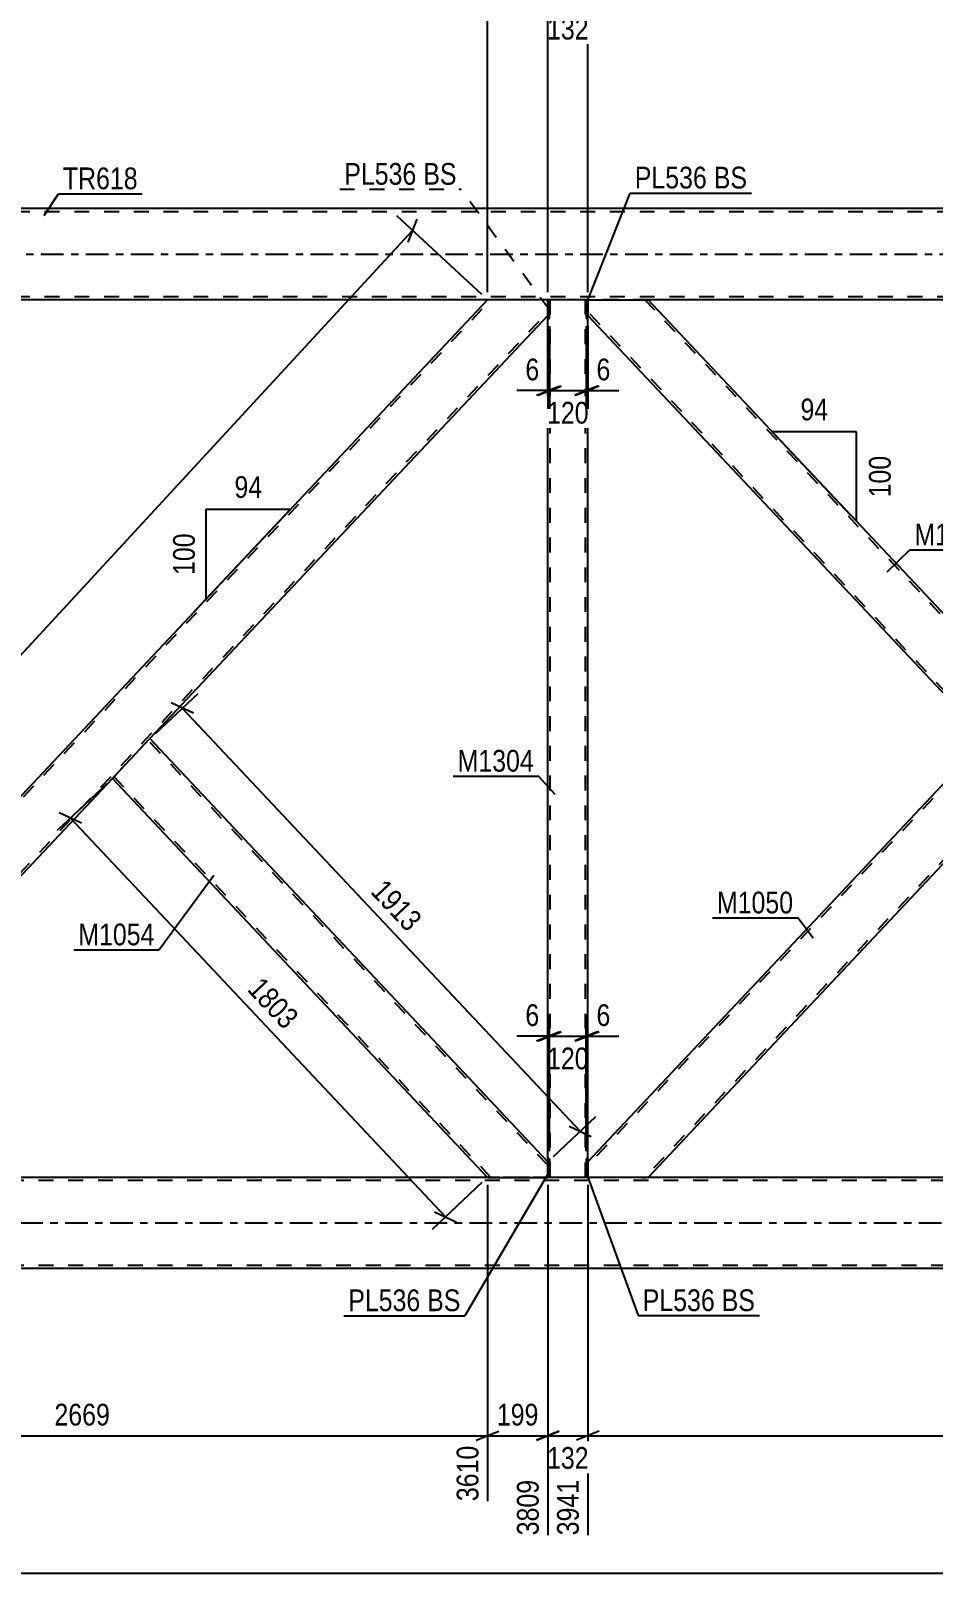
# Model space of a CAD drawing. Header units: millimetres. Extents: x -93 to 748, y -451 to 143.
# Drawn here: x 28.3 to 147.1, y -173.7 to 29.4 of the extents above; entities that cross this region are included whole.
import ezdxf

# ---------------------------------------------------------------- set-up
doc = ezdxf.new("R2010")
doc.units = ezdxf.units.MM
doc.linetypes.add('DXK_LINE_DOT2', pattern=[3.9198, 1.9599, -1.9599])
doc.linetypes.add('DXK_LINE_DOT3', pattern=[5.9187, 2.979, -0.9799, 0.9799, -0.9799])
doc.styles.add('Arial Narrow', font='ARIALN.TTF', dxfattribs={"height": 0.2})

# ---------------------------------------------------------------- blocks, each defined once
blk = doc.blocks.new('Part-761544515-5287 - 5128')
at = {"color": 2, "linetype": 'Continuous'}
for p, q in [((101.64, -119.14), (101.4, -119.14)), ((101.4, -119.14), (101.4, -121.6)), ((101.64, -119.14), (101.64, -121.6)), ((101.64, -121.6), (101.4, -121.6))]:
    blk.add_line(p, q, dxfattribs=at)
blk = doc.blocks.new('Part-761544515-5272 - 5128')
at = {"color": 2, "linetype": 'Continuous'}
for p, q in [((96.6, -6), (96.36, -6)), ((96.36, -6), (96.36, -8.46)), ((96.6, -8.46), (96.6, -6)), ((96.36, -8.46), (96.6, -8.46))]:
    blk.add_line(p, q, dxfattribs=at)
blk = doc.blocks.new('Part-761544515-5277 - 5128')
at = {"color": 7, "linetype": 'DXK_LINE_DOT2'}
for p, q in [((96.36, -6), (96.6, -6)), ((96.36, -6), (96.36, -8.46)), ((96.6, -6), (96.6, -8.46)), ((96.36, -8.46), (96.6, -8.46))]:
    blk.add_line(p, q, dxfattribs=at)
blk = doc.blocks.new('Part-761544515-5282 - 5128')
at = {"color": 7, "linetype": 'DXK_LINE_DOT2'}
for p, q in [((101.4, -121.6), (101.4, -119.14)), ((101.64, -119.14), (101.4, -119.14)), ((101.64, -121.6), (101.64, -119.14)), ((101.64, -121.6), (101.4, -121.6))]:
    blk.add_line(p, q, dxfattribs=at)
blk = doc.blocks.new('Part-761544515-5292 - 5128')
at = {"color": 2, "linetype": 'Continuous'}
for p, q in [((96.6, -119.14), (96.36, -119.14)), ((96.36, -119.14), (96.36, -121.6)), ((96.6, -119.14), (96.6, -121.6)), ((96.6, -121.6), (96.36, -121.6))]:
    blk.add_line(p, q, dxfattribs=at)
blk = doc.blocks.new('Part-761544515-5297 - 5128')
at = {"color": 7, "linetype": 'DXK_LINE_DOT2'}
for p, q in [((96.36, -121.6), (96.36, -119.14)), ((96.6, -119.14), (96.36, -119.14)), ((96.6, -121.6), (96.6, -119.14)), ((96.6, -121.6), (96.36, -121.6))]:
    blk.add_line(p, q, dxfattribs=at)
blk = doc.blocks.new('Part-761544515-5442 - 5128')
at = {"color": 7, "linetype": 'DXK_LINE_DOT2'}
for p, q in [((101.64, -6), (96.36, -6)), ((96.36, -8.46), (96.36, -6)), ((96.68, -121.6), (96.68, -6)), ((101.32, -121.6), (101.32, -6)), ((101.64, -8.46), (101.64, -6)), ((96.36, -121.6), (96.36, -119.14)), ((101.64, -121.6), (101.64, -119.14)), ((101.64, -121.6), (96.36, -121.6))]:
    blk.add_line(p, q, dxfattribs=at)
at = {"color": 2, "linetype": 'Continuous'}
for p, q in [((96.36, -119.14), (96.36, -8.46)), ((101.64, -119.14), (101.64, -8.46))]:
    blk.add_line(p, q, dxfattribs=at)
blk = doc.blocks.new('Part-761544515-5262 - 5128')
at = {"color": 7, "linetype": 'DXK_LINE_DOT2'}
for p, q in [((101.4, -6), (101.64, -6)), ((101.4, -6), (101.4, -8.46)), ((101.64, -6), (101.64, -8.46)), ((101.4, -8.46), (101.64, -8.46))]:
    blk.add_line(p, q, dxfattribs=at)
blk = doc.blocks.new('Part-761544515-5267 - 5128')
at = {"color": 2, "linetype": 'Continuous'}
for p, q in [((101.64, -6), (101.4, -6)), ((101.4, -6), (101.4, -8.46)), ((101.64, -8.46), (101.64, -6)), ((101.4, -8.46), (101.64, -8.46))]:
    blk.add_line(p, q, dxfattribs=at)
blk = doc.blocks.new('Part-761544515-5324 - 5128')
at = {"color": 7, "linetype": 'DXK_LINE_DOT2'}
for p, q in [((678, -121.6), (-18.36, -121.6)), ((96.36, -121.6), (88.48, -121.6)), ((96.6, -121.6), (96.36, -121.6)), ((109.52, -121.6), (101.4, -121.6)), ((678, -122), (-56, -122)), ((678, -133.2), (-56, -133.2)), ((678, -133.6), (-36.75, -133.6))]:
    blk.add_line(p, q, dxfattribs=at)
at = {"color": 2, "linetype": 'Continuous'}
for p, q in [((88.48, -121.6), (-10.48, -121.6)), ((96.36, -121.6), (96.36, -121.6)), ((101.4, -121.6), (96.6, -121.6)), ((208.48, -121.6), (109.52, -121.6)), ((212.5, -133.6), (-8.83, -133.6))]:
    blk.add_line(p, q, dxfattribs=at)
at = {"color": 7, "linetype": 'DXK_LINE_DOT3'}
blk.add_line((-56, -127.6), (678, -127.6), dxfattribs=at)
blk = doc.blocks.new('Part-761544515-5329 - 5128')
at = {"color": 2, "linetype": 'Continuous'}
for p, q in [((217, 6), (0, 6)), ((88.48, -6), (0, -6)), ((96.36, -6), (96.36, -6)), ((101.4, -6), (96.6, -6)), ((208.48, -6), (109.52, -6))]:
    blk.add_line(p, q, dxfattribs=at)
at = {"color": 7, "linetype": 'DXK_LINE_DOT2'}
for p, q in [((718, 5.6), (0, 5.6)), ((718, -5.6), (0, -5.6)), ((96.6, -6), (88.48, -6)), ((109.52, -6), (101.4, -6))]:
    blk.add_line(p, q, dxfattribs=at)
at = {"color": 7, "linetype": 'DXK_LINE_DOT3'}
blk.add_line((0, 0), (718, 0), dxfattribs=at)
blk = doc.blocks.new('Part-761544515-5402 - 5128')
at = {"color": 2, "linetype": 'Continuous'}
for p, q in [((39.44, -68.59), (43.94, -63.8)), ((96.36, -119.54), (43.94, -63.8)), ((39, -69.05), (39.13, -68.92)), ((88.42, -121.6), (39, -69.05)), ((39.13, -68.92), (39.44, -68.59)), ((88.48, -121.6), (96.36, -121.6)), ((96.36, -121.6), (96.36, -120.47))]:
    blk.add_line(p, q, dxfattribs=at)
at = {"color": 7, "linetype": 'DXK_LINE_DOT2'}
for p, q in [((96.36, -120), (43.72, -64.03)), ((39.36, -68.68), (39.13, -68.92)), ((39.22, -68.82), (39.24, -68.8)), ((88.86, -121.6), (39.22, -68.82)), ((39.27, -68.77), (39.44, -68.59)), ((96.36, -120.47), (96.36, -119.54)), ((88.48, -121.6), (88.42, -121.6))]:
    blk.add_line(p, q, dxfattribs=at)
blk = doc.blocks.new('Part-761544515-5507 - 5128')
at = {"color": 7, "linetype": 'DXK_LINE_DOT2'}
for p, q in [((208.86, -6), (101.64, -120)), ((208.48, -6), (208.42, -6)), ((216.36, -6), (212.5, -6)), ((216.36, -6.49), (216.36, -6)), ((216.36, -7.59), (109.15, -121.6)), ((216.36, -8.06), (216.36, -7.13)), ((159, -58.55), (154.06, -63.8)), ((163.94, -63.8), (159, -69.05)), ((101.64, -121.6), (101.64, -119.54)), ((108.71, -121.6), (109.33, -121.6)), ((109.59, -121.6), (109.52, -121.6))]:
    blk.add_line(p, q, dxfattribs=at)
at = {"color": 2, "linetype": 'Continuous'}
for p, q in [((208.42, -6), (159, -58.55)), ((212.5, -6), (208.48, -6)), ((216.36, -8.06), (163.94, -63.8)), ((216.36, -7.13), (216.36, -6.49)), ((101.64, -119.54), (154.06, -63.8)), ((159, -69.05), (109.59, -121.6)), ((108.71, -121.6), (101.64, -121.6)), ((109.52, -121.6), (108.71, -121.6)), ((109.52, -121.6), (109.52, -121.6))]:
    blk.add_line(p, q, dxfattribs=at)
blk = doc.blocks.new('Part-761544515-5512 - 5128')
at = {"color": 2, "linetype": 'Continuous'}
for p, q in [((101.64, -6), (109.52, -6)), ((159, -58.55), (109.59, -6)), ((154.06, -63.8), (101.64, -8.06)), ((158.56, -59.01), (159, -58.55)), ((158.56, -59.01), (154.06, -63.8))]:
    blk.add_line(p, q, dxfattribs=at)
at = {"color": 7, "linetype": 'DXK_LINE_DOT2'}
for p, q in [((101.64, -8.06), (101.64, -6)), ((109.59, -6), (108.71, -6)), ((158.78, -58.78), (109.15, -6)), ((154.28, -63.57), (101.64, -7.59)), ((158.97, -58.58), (158.56, -59.01)), ((154.28, -63.57), (154.3, -63.55))]:
    blk.add_line(p, q, dxfattribs=at)
blk = doc.blocks.new('Part-761544515-5517 - 5128')
at = {"color": 2, "linetype": 'Continuous'}
for p, q in [((-18.36, -119.54), (88.42, -6)), ((96.36, -6), (88.48, -6)), ((96.36, -7.13), (96.36, -6)), ((96.36, -8.06), (43.94, -63.8)), ((-10.41, -121.6), (39, -69.05)), ((-18.36, -121.6), (-18.36, -119.54)), ((-10.48, -121.6), (-18.36, -121.6))]:
    blk.add_line(p, q, dxfattribs=at)
at = {"color": 7, "linetype": 'DXK_LINE_DOT2'}
for p, q in [((-18.36, -120), (88.86, -6)), ((88.48, -6), (88.42, -6)), ((-10.85, -121.6), (96.36, -7.59)), ((96.36, -8.06), (96.36, -7.13)), ((39, -69.05), (43.94, -63.8)), ((-10.48, -121.6), (-10.41, -121.6))]:
    blk.add_line(p, q, dxfattribs=at)
blk = doc.blocks.new('StraightDimension-761544515-11506 - 5128')
at = {"color": 7, "linetype": 'Continuous'}
for p, q in [((96.6, -118.14), (96.6, -100.61)), ((101.4, -118.14), (101.4, -100.61)), ((95.1, -103.61), (98.1, -102.41)), ((96.6, -103.01), (101.4, -103.01)), ((102.9, -102.41), (99.9, -103.61))]:
    blk.add_line(p, q, dxfattribs=at)
at = {"color": 0}
blk.add_wipeout([(102.34, -107.96), (102.34, -103.76), (95.66, -103.76), (95.66, -107.96)], dxfattribs=at)
at = {"color": 3, "style": 'Arial Narrow'}
blk.add_text('120', height=2.863, dxfattribs=at).set_placement((96.26, -107.36))
blk = doc.blocks.new('StraightDimension-761544515-12942 - 5128')
at = {"color": 7, "linetype": 'Continuous'}
for p, q in [((-18.36, -122.6), (-18.36, -162.41)), ((88.42, -122.6), (88.42, -164.24)), ((-16.86, -155.03), (-19.86, -156.23)), ((-18.36, -155.63), (88.42, -155.63)), ((86.92, -156.23), (89.92, -155.03))]:
    blk.add_line(p, q, dxfattribs=at)
at = {"color": 0}
blk.add_wipeout([(39.28, -154.88), (39.28, -150.68), (30.77, -150.68), (30.77, -154.88)], dxfattribs=at)
at = {"color": 0, "linetype": 'Continuous'}
blk.add_wipeout([(87.82, -156.33), (83.62, -156.33), (83.62, -164.84), (87.82, -164.84)], dxfattribs=at)
at = {"color": 3, "style": 'Arial Narrow'}
blk.add_text('2669', height=2.863, dxfattribs=at).set_placement((31.37, -154.28))
at = {"color": 3, "linetype": 'Continuous', "style": 'Arial Narrow'}
blk.add_text('3610', height=2.863, rotation=90.0002, dxfattribs=at).set_placement((87.22, -164.24))
blk = doc.blocks.new('AngleDimension-761544515-6342 - 5128')
at = {"color": 7, "linetype": 'Continuous'}
for p, q in [((136.29, -34.4), (125.93, -23.38)), ((137.03, -23.38), (125.93, -23.38)), ((137.03, -35.18), (125.93, -23.38)), ((137.03, -35.18), (137.03, -23.38))]:
    blk.add_line(p, q, dxfattribs=at)
at = {"color": 0}
for points in [[(133.91, -22.48), (133.91, -18.28), (129.05, -18.28), (129.05, -22.48)], [(142.13, -25.94), (137.93, -25.94), (137.93, -32.63), (142.13, -32.63)]]:
    blk.add_wipeout(points, dxfattribs=at)
at = {"color": 3, "style": 'Arial Narrow'}
blk.add_text('94', height=2.863, dxfattribs=at).set_placement((129.65, -21.88))
blk.add_text('100', height=2.863, rotation=90.0002, dxfattribs=at).set_placement((141.53, -32.03))
blk = doc.blocks.new('StraightDimension-761544515-9650 - 5128')
at = {"color": 7, "linetype": 'Continuous'}
for p, q in [((101.64, -5), (101.64, 41.24)), ((208.42, -5), (208.42, 41.24)), ((103.14, 33.23), (100.14, 32.03)), ((101.64, 32.63), (208.42, 32.63)), ((206.92, 32.03), (209.92, 33.23))]:
    blk.add_line(p, q, dxfattribs=at)
at = {"color": 0, "linetype": 'Continuous'}
blk.add_wipeout([(207.82, 41.84), (203.62, 41.84), (203.62, 33.33), (207.82, 33.33)], dxfattribs=at)
at = {"color": 0}
blk.add_wipeout([(159.28, 33.38), (159.28, 37.58), (150.77, 37.58), (150.77, 33.38)], dxfattribs=at)
at = {"color": 3, "linetype": 'Continuous', "style": 'Arial Narrow'}
blk.add_text('5210', height=2.863, rotation=90.0002, dxfattribs=at).set_placement((207.22, 33.93))
at = {"color": 3, "style": 'Arial Narrow'}
blk.add_text('2669', height=2.863, dxfattribs=at).set_placement((151.37, 33.98))
blk = doc.blocks.new('StraightDimension-761544515-11507 - 5128')
at = {"color": 7, "linetype": 'Continuous'}
for p, q in [((96.36, -118.14), (96.36, -100.16)), ((96.6, -118.14), (96.6, -100.16)), ((94.86, -103.61), (97.86, -102.41)), ((98.1, -102.41), (95.1, -103.61)), ((96.36, -103.01), (96.6, -103.01))]:
    blk.add_line(p, q, dxfattribs=at)
at = {"color": 0}
blk.add_wipeout([(95.84, -102.26), (95.84, -98.06), (92.81, -98.06), (92.81, -102.26)], dxfattribs=at)
at = {"color": 7, "linetype": 'Continuous'}
blk.add_line((96.36, -103.01), (92.28, -103.01), dxfattribs=at)
blk.add_line((96.36, -103.01), (92.28, -103.01), dxfattribs=at)
at = {"color": 3, "style": 'Arial Narrow'}
blk.add_text('6', height=2.86, dxfattribs=at).set_placement((93.41, -101.66))
blk = doc.blocks.new('StraightDimension-761544515-9651 - 5128')
at = {"color": 7, "linetype": 'Continuous'}
for p, q in [((96.36, -5), (96.36, 45.74)), ((101.64, -5), (101.64, 41.24)), ((94.86, 32.03), (97.86, 33.23)), ((96.36, 32.63), (101.64, 32.63)), ((103.14, 33.23), (100.14, 32.03))]:
    blk.add_line(p, q, dxfattribs=at)
at = {"color": 0, "linetype": 'Continuous'}
blk.add_wipeout([(101.04, 41.84), (96.84, 41.84), (96.84, 33.33), (101.04, 33.33)], dxfattribs=at)
at = {"color": 0}
blk.add_wipeout([(102.34, 27.68), (102.34, 31.88), (95.66, 31.88), (95.66, 27.68)], dxfattribs=at)
at = {"color": 3, "linetype": 'Continuous', "style": 'Arial Narrow'}
blk.add_text('2541', height=2.863, rotation=90.0002, dxfattribs=at).set_placement((100.44, 33.93))
at = {"color": 3, "style": 'Arial Narrow'}
blk.add_text('132', height=2.863, dxfattribs=at).set_placement((96.26, 28.28))
blk = doc.blocks.new('StraightDimension-761544515-9652 - 5128')
at = {"color": 7, "linetype": 'Continuous'}
for p, q in [((96.36, -5), (96.36, 45.74)), ((88.42, -5), (88.42, 41.24)), ((86.92, 32.03), (89.92, 33.23)), ((88.42, 32.63), (96.36, 32.63)), ((97.86, 33.23), (94.86, 32.03))]:
    blk.add_line(p, q, dxfattribs=at)
at = {"color": 0}
blk.add_wipeout([(95.73, 33.38), (95.73, 37.58), (89.05, 37.58), (89.05, 33.38)], dxfattribs=at)
at = {"color": 0, "linetype": 'Continuous'}
blk.add_wipeout([(95.76, 46.34), (91.56, 46.34), (91.56, 37.83), (95.76, 37.83)], dxfattribs=at)
at = {"color": 3, "linetype": 'Continuous', "style": 'Arial Narrow'}
blk.add_text('2409', height=2.863, rotation=90.0002, dxfattribs=at).set_placement((95.16, 38.43))
at = {"color": 3, "style": 'Arial Narrow'}
blk.add_text('199', height=2.863, dxfattribs=at).set_placement((89.65, 33.98))
blk = doc.blocks.new('StraightDimension-761544515-11505 - 5128')
at = {"color": 7, "linetype": 'Continuous'}
for p, q in [((101.4, -118.14), (101.4, -100.16)), ((101.64, -118.14), (101.64, -100.16)), ((99.9, -103.61), (102.9, -102.41)), ((103.14, -102.41), (100.14, -103.61)), ((101.4, -103.01), (101.64, -103.01))]:
    blk.add_line(p, q, dxfattribs=at)
at = {"color": 0}
blk.add_wipeout([(105.19, -102.26), (105.19, -98.06), (102.17, -98.06), (102.17, -102.26)], dxfattribs=at)
at = {"color": 7, "linetype": 'Continuous'}
blk.add_line((101.64, -103.01), (105.72, -103.01), dxfattribs=at)
blk.add_line((101.64, -103.01), (105.72, -103.01), dxfattribs=at)
at = {"color": 3, "style": 'Arial Narrow'}
blk.add_text('6', height=2.86, dxfattribs=at).set_placement((102.77, -101.66))
blk = doc.blocks.new('StraightDimension-761544515-5766 - 5128')
at = {"color": 7, "linetype": 'Continuous'}
blk.add_line((-57, -173.73), (719, -173.73), dxfattribs=at)
blk = doc.blocks.new('AngleDimension-761544515-6966 - 5128')
at = {"color": 7, "linetype": 'Continuous'}
for p, q in [((51.36, -33.6), (62.46, -33.6)), ((51.36, -45.41), (62.46, -33.6)), ((51.36, -45.41), (51.36, -33.6)), ((49.53, -47.35), (51.36, -45.41))]:
    blk.add_line(p, q, dxfattribs=at)
at = {"color": 0}
for points in [[(59.33, -32.7), (59.33, -28.5), (54.48, -28.5), (54.48, -32.7)], [(50.46, -36.16), (46.26, -36.16), (46.26, -42.85), (50.46, -42.85)]]:
    blk.add_wipeout(points, dxfattribs=at)
at = {"color": 3, "style": 'Arial Narrow'}
blk.add_text('94', height=2.863, dxfattribs=at).set_placement((55.08, -32.1))
blk.add_text('100', height=2.863, rotation=90.0002, dxfattribs=at).set_placement((49.86, -42.25))
blk = doc.blocks.new('StraightDimension-761544515-5948 - 5128')
at = {"color": 7, "linetype": 'Continuous'}
for p, q in [((87.68, -5.32), (76.46, 5.04)), ((77.98, 1.6), (79.13, 4.62)), ((-28.22, -112.49), (78.55, 3.11)), ((-19.09, -120.92), (-30.31, -110.56)), ((-27.64, -110.98), (-28.8, -114))]:
    blk.add_line(p, q, dxfattribs=at)
at = {"color": 0}
blk.add_wipeout([(27.5, -51.06), (24.42, -48.21), (18.64, -54.46), (21.73, -57.31)], dxfattribs=at)
at = {"color": 3, "style": 'Arial Narrow'}
blk.add_text('3934', height=2.863, rotation=47.2747, dxfattribs=at).set_placement((21.69, -56.46))
blk = doc.blocks.new('StraightDimension-761544515-11422 - 5128')
at = {"color": 7, "linetype": 'Continuous'}
for p, q in [((96.6, -9.46), (96.6, -20.81)), ((101.4, -9.46), (101.4, -20.81)), ((95.1, -18.56), (98.1, -17.36)), ((96.6, -17.96), (101.4, -17.96)), ((102.9, -17.36), (99.9, -18.56))]:
    blk.add_line(p, q, dxfattribs=at)
at = {"color": 0}
blk.add_wipeout([(102.34, -22.91), (102.34, -18.71), (95.66, -18.71), (95.66, -22.91)], dxfattribs=at)
at = {"color": 3, "style": 'Arial Narrow'}
blk.add_text('120', height=2.863, dxfattribs=at).set_placement((96.26, -22.31))
blk = doc.blocks.new('StraightDimension-761544515-6908 - 5128')
at = {"color": 7, "linetype": 'Continuous'}
for p, q in [((38.27, -69.74), (31.72, -75.9)), ((34.93, -74.94), (32, -73.58)), ((33.47, -74.26), (82.88, -126.8)), ((87.69, -122.29), (81.14, -128.45)), ((81.42, -126.12), (84.35, -127.48))]:
    blk.add_line(p, q, dxfattribs=at)
at = {"color": 0}
blk.add_wipeout([(61.64, -103.12), (64.7, -100.24), (58.87, -94.04), (55.81, -96.92)], dxfattribs=at)
at = {"color": 3, "style": 'Arial Narrow'}
blk.add_text('1803', height=2.863, rotation=-46.7591, dxfattribs=at).set_placement((56.65, -96.94))
blk = doc.blocks.new('StraightDimension-761544515-6978 - 5128')
at = {"color": 7, "linetype": 'Continuous'}
for p, q in [((44.67, -63.11), (50.28, -57.84)), ((49.67, -60.47), (46.74, -59.11)), ((48.21, -59.79), (100.62, -115.53)), ((97.09, -118.85), (102.7, -113.58)), ((99.16, -114.85), (102.09, -116.21))]:
    blk.add_line(p, q, dxfattribs=at)
at = {"color": 0}
blk.add_wipeout([(77.88, -90.25), (80.94, -87.37), (75.11, -81.17), (72.05, -84.04)], dxfattribs=at)
at = {"color": 3, "style": 'Arial Narrow'}
blk.add_text('1913', height=2.863, rotation=-46.7591, dxfattribs=at).set_placement((72.89, -84.07))
blk = doc.blocks.new('StraightDimension-761544515-9653 - 5128')
at = {"color": 7, "linetype": 'Continuous'}
for p, q in [((88.42, -5), (88.42, 41.24)), ((0, 7), (0, 35.76)), ((1.5, 33.23), (-1.5, 32.03)), ((0, 32.63), (88.42, 32.63)), ((86.92, 32.03), (89.92, 33.23))]:
    blk.add_line(p, q, dxfattribs=at)
at = {"color": 0, "linetype": 'Continuous'}
for points in [[(87.82, 41.84), (83.62, 41.84), (83.62, 33.33), (87.82, 33.33)], [(-0.6, 36.36), (-4.8, 36.36), (-4.8, 33.33), (-0.6, 33.33)]]:
    blk.add_wipeout(points, dxfattribs=at)
at = {"color": 0}
blk.add_wipeout([(48.46, 33.38), (48.46, 37.58), (39.95, 37.58), (39.95, 33.38)], dxfattribs=at)
at = {"color": 3, "linetype": 'Continuous', "style": 'Arial Narrow'}
for s, height, p in [('2210', 2.863, (87.22, 33.93)), ('0', 2.86, (-1.2, 33.93))]:
    blk.add_text(s, height=height, rotation=90.0002, dxfattribs=at).set_placement(p)
at = {"color": 3, "style": 'Arial Narrow'}
blk.add_text('2210', height=2.863, dxfattribs=at).set_placement((40.55, 33.98))
blk = doc.blocks.new('StraightDimension-761544515-11421 - 5128')
at = {"color": 7, "linetype": 'Continuous'}
for p, q in [((101.4, -9.46), (101.4, -20.36)), ((101.64, -9.46), (101.64, -20.36)), ((99.9, -18.56), (102.9, -17.36)), ((103.14, -17.36), (100.14, -18.56)), ((101.4, -17.96), (101.64, -17.96))]:
    blk.add_line(p, q, dxfattribs=at)
at = {"color": 0}
blk.add_wipeout([(105.19, -17.21), (105.19, -13.01), (102.17, -13.01), (102.17, -17.21)], dxfattribs=at)
at = {"color": 7, "linetype": 'Continuous'}
blk.add_line((101.64, -17.96), (105.72, -17.96), dxfattribs=at)
blk.add_line((101.64, -17.96), (105.72, -17.96), dxfattribs=at)
at = {"color": 3, "style": 'Arial Narrow'}
blk.add_text('6', height=2.86, dxfattribs=at).set_placement((102.77, -16.61))
blk = doc.blocks.new('StraightDimension-761544515-11423 - 5128')
at = {"color": 7, "linetype": 'Continuous'}
for p, q in [((96.36, -9.46), (96.36, -20.36)), ((96.6, -9.46), (96.6, -20.36)), ((94.86, -18.56), (97.86, -17.36)), ((98.1, -17.36), (95.1, -18.56)), ((96.36, -17.96), (96.6, -17.96))]:
    blk.add_line(p, q, dxfattribs=at)
at = {"color": 0}
blk.add_wipeout([(95.84, -17.21), (95.84, -13.01), (92.81, -13.01), (92.81, -17.21)], dxfattribs=at)
at = {"color": 7, "linetype": 'Continuous'}
blk.add_line((96.36, -17.96), (92.28, -17.96), dxfattribs=at)
blk.add_line((96.36, -17.96), (92.28, -17.96), dxfattribs=at)
at = {"color": 3, "style": 'Arial Narrow'}
blk.add_text('6', height=2.86, dxfattribs=at).set_placement((93.41, -16.61))
blk = doc.blocks.new('StraightDimension-761544515-12939 - 5128')
at = {"color": 7, "linetype": 'Continuous'}
for p, q in [((101.64, -122.6), (101.64, -168.74)), ((208.42, -122.6), (208.42, -164.24)), ((103.14, -155.03), (100.14, -156.23)), ((101.64, -155.63), (208.42, -155.63)), ((206.92, -156.23), (209.92, -155.03))]:
    blk.add_line(p, q, dxfattribs=at)
at = {"color": 0}
blk.add_wipeout([(159.28, -154.88), (159.28, -150.68), (150.77, -150.68), (150.77, -154.88)], dxfattribs=at)
at = {"color": 0, "linetype": 'Continuous'}
blk.add_wipeout([(207.82, -156.33), (203.62, -156.33), (203.62, -164.84), (207.82, -164.84)], dxfattribs=at)
at = {"color": 3, "style": 'Arial Narrow'}
blk.add_text('2669', height=2.863, dxfattribs=at).set_placement((151.37, -154.28))
at = {"color": 3, "linetype": 'Continuous', "style": 'Arial Narrow'}
blk.add_text('6610', height=2.863, rotation=90.0002, dxfattribs=at).set_placement((207.22, -164.24))
blk = doc.blocks.new('StraightDimension-761544515-12940 - 5128')
at = {"color": 7, "linetype": 'Continuous'}
for p, q in [((96.36, -122.6), (96.36, -168.74)), ((101.64, -122.6), (101.64, -168.74)), ((94.86, -156.23), (97.86, -155.03)), ((96.36, -155.63), (101.64, -155.63)), ((103.14, -155.03), (100.14, -156.23))]:
    blk.add_line(p, q, dxfattribs=at)
at = {"color": 0}
blk.add_wipeout([(102.34, -160.58), (102.34, -156.38), (95.66, -156.38), (95.66, -160.58)], dxfattribs=at)
at = {"color": 0, "linetype": 'Continuous'}
blk.add_wipeout([(101.04, -160.83), (96.84, -160.83), (96.84, -169.34), (101.04, -169.34)], dxfattribs=at)
at = {"color": 3, "style": 'Arial Narrow'}
blk.add_text('132', height=2.863, dxfattribs=at).set_placement((96.26, -159.98))
at = {"color": 3, "linetype": 'Continuous', "style": 'Arial Narrow'}
blk.add_text('3941', height=2.863, rotation=90.0002, dxfattribs=at).set_placement((100.44, -168.74))
blk = doc.blocks.new('StraightDimension-761544515-12941 - 5128')
at = {"color": 7, "linetype": 'Continuous'}
for p, q in [((88.42, -122.6), (88.42, -164.24)), ((96.36, -122.6), (96.36, -168.74)), ((86.92, -156.23), (89.92, -155.03)), ((88.42, -155.63), (96.36, -155.63)), ((97.86, -155.03), (94.86, -156.23))]:
    blk.add_line(p, q, dxfattribs=at)
at = {"color": 0}
blk.add_wipeout([(95.73, -154.88), (95.73, -150.68), (89.05, -150.68), (89.05, -154.88)], dxfattribs=at)
at = {"color": 0, "linetype": 'Continuous'}
blk.add_wipeout([(95.76, -160.83), (91.56, -160.83), (91.56, -169.34), (95.76, -169.34)], dxfattribs=at)
at = {"color": 3, "style": 'Arial Narrow'}
blk.add_text('199', height=2.863, dxfattribs=at).set_placement((89.65, -154.28))
at = {"color": 3, "linetype": 'Continuous', "style": 'Arial Narrow'}
blk.add_text('3809', height=2.863, rotation=90.0002, dxfattribs=at).set_placement((95.16, -168.74))
blk = doc.blocks.new('Mark-761544515-5398 - 5128')
at = {"color": 0}
blk.add_wipeout([(44.56, -91.03), (44.56, -88.03), (34.51, -88.03), (34.51, -91.03)], dxfattribs=at)
blk.add_wipeout([(44.56, -91.03), (44.56, -88.03), (34.51, -88.03), (34.51, -91.03)], dxfattribs=at)
at = {"color": 30, "linetype": 'Continuous'}
for p in [(52.37, -81.84), (33.91, -91.63)]:
    blk.add_line(p, (45.16, -91.63), dxfattribs=at)
at = {"color": 3, "style": 'Arial Narrow'}
blk.add_text('M1054', height=2.863, dxfattribs=at).set_placement((34.51, -91.03))
blk = doc.blocks.new('MarkSet-761544515-7188 - 5128')
at = {"color": 0}
blk.add_wipeout([(79.06, 9.15), (79.06, 12.15), (69.55, 12.15), (69.55, 9.15)], dxfattribs=at)
blk.add_wipeout([(79.06, 9.15), (79.06, 12.15), (69.55, 12.15), (69.55, 9.15)], dxfattribs=at)
at = {"color": 3, "style": 'Arial Narrow'}
blk.add_text('PL536', height=2.863, dxfattribs=at).set_placement((69.55, 9.15))
at = {"color": 0}
blk.add_wipeout([(84.34, 9.15), (84.34, 12.15), (79.96, 12.15), (79.96, 9.15)], dxfattribs=at)
blk.add_wipeout([(84.34, 9.15), (84.34, 12.15), (79.96, 12.15), (79.96, 9.15)], dxfattribs=at)
at = {"color": 30, "linetype": 'DXK_LINE_DOT2'}
for p in [(68.95, 8.55), (96.52, -7.28)]:
    blk.add_line(p, (84.94, 8.55), dxfattribs=at)
at = {"color": 3, "style": 'Arial Narrow'}
blk.add_text('BS', height=2.863, dxfattribs=at).set_placement((79.96, 9.15))
blk = doc.blocks.new('MarkSet-761544515-7106 - 5128')
at = {"color": 0}
blk.add_wipeout([(118.37, -139.21), (118.37, -136.21), (108.87, -136.21), (108.87, -139.21)], dxfattribs=at)
blk.add_wipeout([(118.37, -139.21), (118.37, -136.21), (108.87, -136.21), (108.87, -139.21)], dxfattribs=at)
at = {"color": 30, "linetype": 'Continuous'}
blk.add_line((101.46, -121.1), (108.27, -139.81), dxfattribs=at)
at = {"color": 3, "style": 'Arial Narrow'}
blk.add_text('PL536', height=2.863, dxfattribs=at).set_placement((108.87, -139.21))
at = {"color": 0}
blk.add_wipeout([(123.66, -139.21), (123.66, -136.21), (119.27, -136.21), (119.27, -139.21)], dxfattribs=at)
blk.add_wipeout([(123.66, -139.21), (123.66, -136.21), (119.27, -136.21), (119.27, -139.21)], dxfattribs=at)
at = {"color": 30, "linetype": 'Continuous'}
blk.add_line((108.27, -139.81), (124.26, -139.81), dxfattribs=at)
at = {"color": 3, "style": 'Arial Narrow'}
blk.add_text('BS', height=2.863, dxfattribs=at).set_placement((119.27, -139.21))
blk = doc.blocks.new('Mark-761544515-5325 - 5128')
at = {"color": 0}
blk.add_wipeout([(42.34, 8.56), (42.34, 11.56), (32.48, 11.56), (32.48, 8.56)], dxfattribs=at)
blk.add_wipeout([(42.34, 8.56), (42.34, 11.56), (32.48, 11.56), (32.48, 8.56)], dxfattribs=at)
at = {"color": 30, "linetype": 'Continuous'}
for p, q in [((30.02, 5.1), (31.88, 7.96)), ((31.88, 7.96), (42.94, 7.96))]:
    blk.add_line(p, q, dxfattribs=at)
at = {"color": 3, "style": 'Arial Narrow'}
blk.add_text('TR618', height=2.863, dxfattribs=at).set_placement((32.48, 8.56))
blk = doc.blocks.new('Mark-761544515-5438 - 5128')
at = {"color": 0}
blk.add_wipeout([(94.53, -68.15), (94.53, -65.15), (84.48, -65.15), (84.48, -68.15)], dxfattribs=at)
blk.add_wipeout([(94.53, -68.15), (94.53, -65.15), (84.48, -65.15), (84.48, -68.15)], dxfattribs=at)
at = {"color": 30, "linetype": 'Continuous'}
for p in [(83.88, -68.75), (97.32, -71.18)]:
    blk.add_line(p, (95.13, -68.75), dxfattribs=at)
at = {"color": 3, "style": 'Arial Narrow'}
blk.add_text('M1304', height=2.863, dxfattribs=at).set_placement((84.48, -68.15))
blk = doc.blocks.new('Mark-761544515-5503 - 5128')
at = {"color": 0}
blk.add_wipeout([(128.69, -86.83), (128.69, -83.83), (118.64, -83.83), (118.64, -86.83)], dxfattribs=at)
blk.add_wipeout([(128.69, -86.83), (128.69, -83.83), (118.64, -83.83), (118.64, -86.83)], dxfattribs=at)
at = {"color": 30, "linetype": 'Continuous'}
for p in [(118.04, -87.43), (131.31, -90.09)]:
    blk.add_line(p, (129.29, -87.43), dxfattribs=at)
at = {"color": 3, "style": 'Arial Narrow'}
blk.add_text('M1050', height=2.863, dxfattribs=at).set_placement((118.64, -86.83))
blk = doc.blocks.new('Mark-761544515-5508 - 5128')
at = {"color": 0}
blk.add_wipeout([(154.72, -38.34), (154.72, -35.34), (144.66, -35.34), (144.66, -38.34)], dxfattribs=at)
blk.add_wipeout([(154.72, -38.34), (154.72, -35.34), (144.66, -35.34), (144.66, -38.34)], dxfattribs=at)
at = {"color": 30, "linetype": 'Continuous'}
for p, q in [((141.06, -41.82), (144.06, -38.94)), ((144.06, -38.94), (155.32, -38.94))]:
    blk.add_line(p, q, dxfattribs=at)
at = {"color": 3, "style": 'Arial Narrow'}
blk.add_text('M1054', height=2.863, dxfattribs=at).set_placement((144.66, -38.34))
blk = doc.blocks.new('MarkSet-761544515-7094 - 5128')
at = {"color": 0}
blk.add_wipeout([(117.33, 8.66), (117.33, 11.66), (107.82, 11.66), (107.82, 8.66)], dxfattribs=at)
blk.add_wipeout([(117.33, 8.66), (117.33, 11.66), (107.82, 11.66), (107.82, 8.66)], dxfattribs=at)
at = {"color": 30, "linetype": 'Continuous'}
blk.add_line((101.46, -6.5), (107.22, 8.06), dxfattribs=at)
at = {"color": 3, "style": 'Arial Narrow'}
blk.add_text('PL536', height=2.863, dxfattribs=at).set_placement((107.82, 8.66))
at = {"color": 0}
blk.add_wipeout([(122.61, 8.66), (122.61, 11.66), (118.23, 11.66), (118.23, 8.66)], dxfattribs=at)
blk.add_wipeout([(122.61, 8.66), (122.61, 11.66), (118.23, 11.66), (118.23, 8.66)], dxfattribs=at)
at = {"color": 30, "linetype": 'Continuous'}
blk.add_line((107.22, 8.06), (123.21, 8.06), dxfattribs=at)
at = {"color": 3, "style": 'Arial Narrow'}
blk.add_text('BS', height=2.863, dxfattribs=at).set_placement((118.23, 8.66))
blk = doc.blocks.new('MarkSet-761544515-7100 - 5128')
at = {"color": 0}
blk.add_wipeout([(79.57, -139.22), (79.57, -136.22), (70.07, -136.22), (70.07, -139.22)], dxfattribs=at)
blk.add_wipeout([(79.57, -139.22), (79.57, -136.22), (70.07, -136.22), (70.07, -139.22)], dxfattribs=at)
at = {"color": 3, "style": 'Arial Narrow'}
blk.add_text('PL536', height=2.863, dxfattribs=at).set_placement((70.07, -139.22))
at = {"color": 0}
blk.add_wipeout([(84.85, -139.22), (84.85, -136.22), (80.47, -136.22), (80.47, -139.22)], dxfattribs=at)
blk.add_wipeout([(84.85, -139.22), (84.85, -136.22), (80.47, -136.22), (80.47, -139.22)], dxfattribs=at)
at = {"color": 30, "linetype": 'Continuous'}
for p in [(96.42, -121.1), (69.47, -139.82)]:
    blk.add_line(p, (85.45, -139.82), dxfattribs=at)
at = {"color": 3, "style": 'Arial Narrow'}
blk.add_text('BS', height=2.863, dxfattribs=at).set_placement((80.47, -139.22))

msp = doc.modelspace()

# ---------------------------------------------------------------- block references
for name in ['Part-761544515-5329 - 5128', 'Part-761544515-5517 - 5128', 'Part-761544515-5272 - 5128', 'Part-761544515-5277 - 5128', 'Part-761544515-5442 - 5128', 'Part-761544515-5262 - 5128', 'Part-761544515-5267 - 5128', 'Part-761544515-5507 - 5128', 'Part-761544515-5512 - 5128', 'Part-761544515-5402 - 5128', 'Part-761544515-5292 - 5128', 'Part-761544515-5297 - 5128', 'Part-761544515-5287 - 5128', 'Part-761544515-5282 - 5128', 'Part-761544515-5324 - 5128']:
    msp.add_blockref(name, (0, 0))

# ---------------------------------------------------------------- next in the draw order: block references
for name in ['StraightDimension-761544515-9650 - 5128', 'AngleDimension-761544515-6342 - 5128', 'StraightDimension-761544515-11506 - 5128', 'StraightDimension-761544515-12942 - 5128']:
    msp.add_blockref(name, (0, 0))

# ---------------------------------------------------------------- next in the draw order: block references
for name in ['StraightDimension-761544515-9651 - 5128', 'StraightDimension-761544515-11507 - 5128', 'StraightDimension-761544515-11505 - 5128']:
    msp.add_blockref(name, (0, 0))

# ---------------------------------------------------------------- next in the draw order: block references
for name in ['StraightDimension-761544515-9652 - 5128', 'StraightDimension-761544515-5766 - 5128']:
    msp.add_blockref(name, (0, 0))

# ---------------------------------------------------------------- next in the draw order: block references
for name in ['MarkSet-761544515-7094 - 5128', 'StraightDimension-761544515-11422 - 5128', 'AngleDimension-761544515-6966 - 5128', 'Mark-761544515-5508 - 5128', 'Mark-761544515-5503 - 5128', 'StraightDimension-761544515-12939 - 5128']:
    msp.add_blockref(name, (0, 0))

# ---------------------------------------------------------------- next in the draw order: block references
for name in ['StraightDimension-761544515-5948 - 5128', 'StraightDimension-761544515-11423 - 5128', 'StraightDimension-761544515-11421 - 5128', 'StraightDimension-761544515-12940 - 5128']:
    msp.add_blockref(name, (0, 0))

# ---------------------------------------------------------------- next in the draw order: block references
for name in ['StraightDimension-761544515-9653 - 5128', 'StraightDimension-761544515-6908 - 5128', 'MarkSet-761544515-7106 - 5128']:
    msp.add_blockref(name, (0, 0))

# ---------------------------------------------------------------- next in the draw order: block references
for name in ['Mark-761544515-5325 - 5128', 'MarkSet-761544515-7188 - 5128', 'StraightDimension-761544515-6978 - 5128', 'StraightDimension-761544515-12941 - 5128']:
    msp.add_blockref(name, (0, 0))

# ---------------------------------------------------------------- next in the draw order: block references
for name in ['Mark-761544515-5438 - 5128', 'Mark-761544515-5398 - 5128', 'MarkSet-761544515-7100 - 5128']:
    msp.add_blockref(name, (0, 0))

doc.saveas('drawing.dxf')
